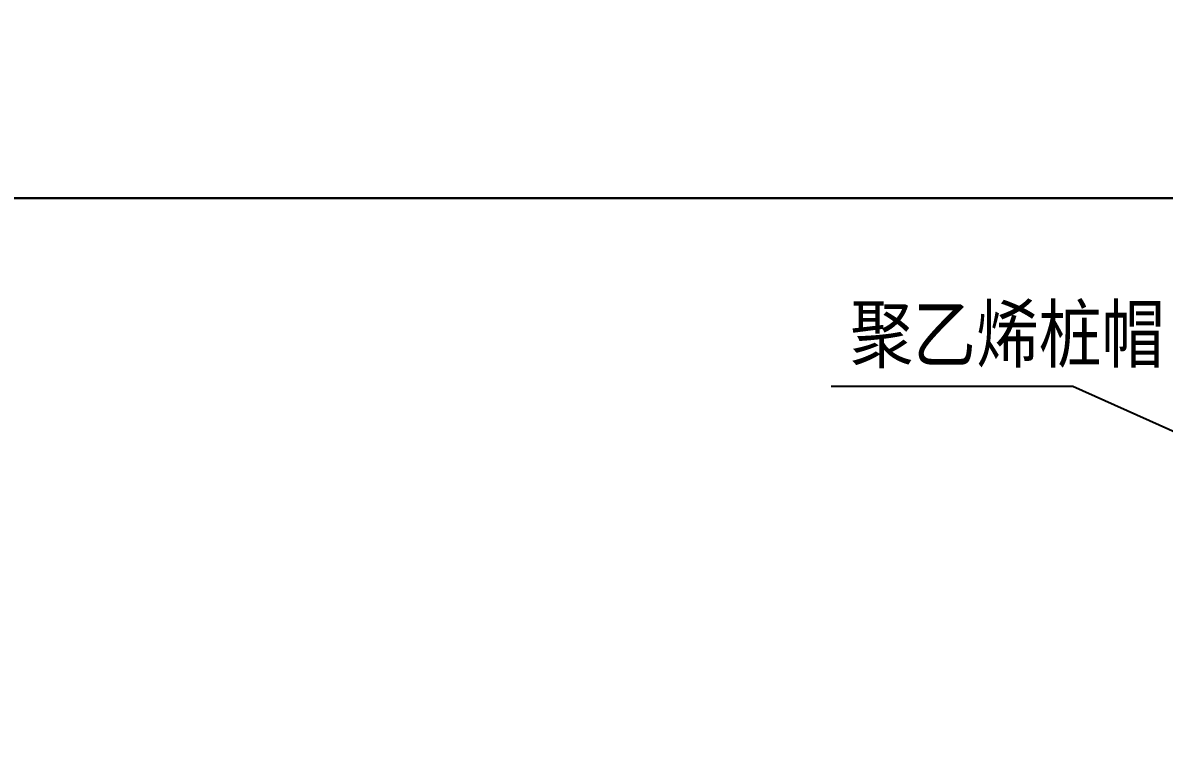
# Model space of a CAD drawing. Extents: x 8796 to 116961, y 24572 to 132726.
# Drawn here: x 40394 to 43571, y 30579 to 32582 of the extents above; entities that cross this region are included whole.
import ezdxf

# ---------------------------------------------------------------- set-up
doc = ezdxf.new("R2010")
doc.units = 0
doc.header["$LTSCALE"] = 1000
doc.header["$MEASUREMENT"] = 0
doc.layers.add('DIM_LEAD', color=3, linetype='Continuous')
doc.layers.add('PUB_TEXT', color=7, linetype='Continuous')
doc.styles.add('_TCH_DIM', font='SIMPLEX.shx', dxfattribs={"bigfont": 'hztxt.shx'})

msp = doc.modelspace()

# ---------------------------------------------------------------- linework, layer by layer
for points in [[(16134.92, 63433.28), (64382.45, 63433.28), (64382.45, 32093.11), (16134.92, 32093.11)], [(39747.32, 32093.11), (55376.21, 32093.11), (55376.21, 24572.12), (39747.32, 24572.12)]]:
    msp.add_lwpolyline(points, close=True)
at = {"layer": 'DIM_LEAD'}
for p, q in [((43316.29, 31568.97), (42644.35, 31568.97)), ((43809.38, 31347.74), (43316.29, 31568.97))]:
    msp.add_line(p, q, dxfattribs=at)

# ---------------------------------------------------------------- texts
at = {"layer": 'PUB_TEXT', "color": 7, "style": '_TCH_DIM'}
msp.add_text('聚乙烯桩帽', height=175, dxfattribs=at).set_placement((42696.85, 31621.47))

doc.saveas('drawing.dxf')
